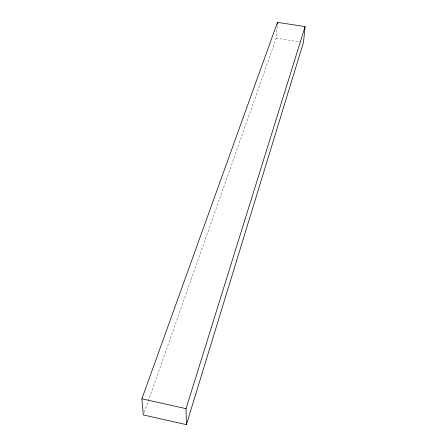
<?xml version="1.0" encoding="UTF-8"?>
<svg xmlns="http://www.w3.org/2000/svg" width="447" height="447" viewBox="0 0 447 447"><rect width="100%" height="100%" fill="white"/><g stroke="black" fill="none" stroke-linecap="round" stroke-linejoin="round"><path stroke-width="0.34" stroke-dasharray="2.23 1.68" d="M144.258 412.307L276.28 38.157L277.224 25.786M276.28 38.157L300.753 41.973"/><path stroke-width="0.67" d="M277.324 24.412L277.481 22.35L305.111 26.585L303.474 42.398L186.388 424.65L143.331 414.939L141.889 398.808L277.481 22.35M186.388 424.65L186.041 408.647L305.111 26.585M141.889 398.808L186.041 408.647"/></g></svg>
